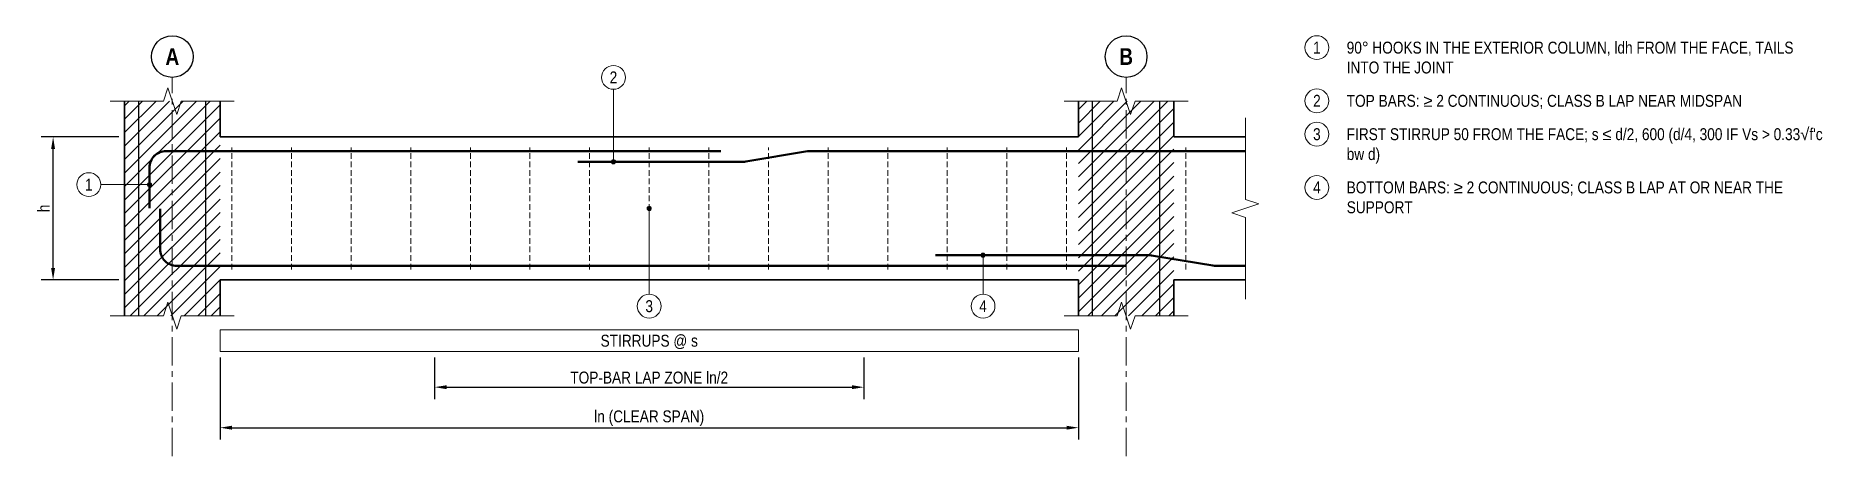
# Model space of a CAD drawing. Header units: millimetres. Extents: x -773 to 6719, y -740 to 1025.
import ezdxf
from ezdxf.enums import TextEntityAlignment as Align

# ---------------------------------------------------------------- set-up
doc = ezdxf.new("R2010")
doc.units = ezdxf.units.MM
doc.header["$LTSCALE"] = 3.75
doc.linetypes.add('CENTER', pattern=[50.8, 31.75, -6.35, 6.35, -6.35])
doc.linetypes.add('HIDDEN', pattern=[9.525, 6.35, -3.175])
for name, color, linetype, lineweight in [('S-ANNO', 3, 'Continuous', 18), ('S-BREAK', 8, 'Continuous', 18), ('S-CENT', 3, 'CENTER', 18), ('S-CONC', 4, 'Continuous', 35), ('S-DIMS', 2, 'Continuous', 18), ('S-HATCH', 9, 'Continuous', 13), ('S-REBR', 1, 'Continuous', 50), ('S-REBR-NF', 252, 'Continuous', 25), ('S-STIR-ELEV', 8, 'HIDDEN', 18), ('S-SYMB', 6, 'Continuous', 25), ('S-TEXT', 7, 'Continuous', 18), ('S-ZONE', 8, 'Continuous', 18)]:
    doc.layers.add(name, color=color, linetype=linetype, lineweight=lineweight)
doc.styles.add('AN', font='ARIALN_0.TTF')
doc.styles.add('ANB', font='ARIALNB_0.TTF')
doc.dimstyles.new('EIT-25', dxfattribs={"dimscale": 25, "dimtxt": 2, "dimasz": 2, "dimexe": 2, "dimexo": 1, "dimgap": 0.6, "dimtad": 1, "dimdec": 0, "dimtxsty": 'AN', "dimcen": 2.5, "dimclrd": 2, "dimclre": 8, "dimclrt": 7, "dimazin": 3, "dimtfac": 1, "dimtmove": 1, "dimatfit": 3, "dimlwd": -1, "dimlwe": -1, "dimarcsym": 0})

msp = doc.modelspace()

# ---------------------------------------------------------------- hatches: boundary and pattern name
at = {"layer": 'S-ANNO'}
h = msp.add_hatch(color=256, dxfattribs=at)
h.dxf.hatch_style = 1
edge = h.paths.add_edge_path()
edge.add_arc((1650, 496), 8.75, 0, 360)
h = msp.add_hatch(color=256, dxfattribs=at)
h.dxf.hatch_style = 1
edge = h.paths.add_edge_path()
edge.add_arc((-296, 400), 8.75, 0, 360)
h = msp.add_hatch(color=256, dxfattribs=at)
h.dxf.hatch_style = 1
edge = h.paths.add_edge_path()
edge.add_arc((1800, 300), 8.75, 0, 360)
h = msp.add_hatch(color=256, dxfattribs=at)
h.dxf.hatch_style = 1
edge = h.paths.add_edge_path()
edge.add_arc((3200, 104), 8.75, 0, 360)
at = {"layer": 'S-HATCH'}
h = msp.add_hatch(dxfattribs=at)
h.set_pattern_fill('ANSI31', color=256, scale=12.598)
h.paths.add_polyline_path([(-400, -150), (0, -150), (0, 750), (-400, 750)])
h = msp.add_hatch(dxfattribs=at)
h.set_pattern_fill('ANSI31', color=256, scale=12.5984)
h.paths.add_polyline_path([(3600, -150), (4000, -150), (4000, 750), (3600, 750)])

# ---------------------------------------------------------------- linework, layer by layer
at = {"layer": 'S-ANNO'}
for p, q in [((1650, 800), (1650, 496)), ((-500, 400), (-296, 400)), ((1800, -60), (1800, 300)), ((3200, -60), (3200, 104))]:
    msp.add_line(p, q, dxfattribs=at)
for centre, radius in [((4600, 975), 50), ((1650, 850), 50), ((4600, 751.7), 50), ((4600, 611.7), 50), ((-550, 400), 50), ((1650, 496), 8.75), ((-296, 400), 8.75), ((4600, 388.3), 50), ((1800, 300), 8.75), ((3200, 104), 8.75), ((1800, -110), 50), ((3200, -110), 50)]:
    msp.add_circle(centre, radius, dxfattribs=at)
at = {"layer": 'S-BREAK', "flags": 128}
for points in [[(-460, 750), (-237.5, 750), (-218.8, 806.2), (-181.2, 693.8), (-162.5, 750), (60, 750)], [(3540, 750), (3762.5, 750), (3781.2, 806.2), (3818.8, 693.8), (3837.5, 750), (4060, 750)], [(4300, -80), (4300, 262.5), (4243.8, 281.2), (4356.2, 318.8), (4300, 337.5), (4300, 680)], [(-460, -150), (-237.5, -150), (-218.8, -93.8), (-181.2, -206.2), (-162.5, -150), (60, -150)], [(3540, -150), (3762.5, -150), (3781.2, -93.8), (3818.8, -206.2), (3837.5, -150), (4060, -150)]]:
    msp.add_lwpolyline(points, dxfattribs=at)
at = {"layer": 'S-CENT'}
for p, q in [((-200, -740), (-200, 850)), ((3800, -740), (3800, 850))]:
    msp.add_line(p, q, dxfattribs=at)
at = {"layer": 'S-CONC'}
for p, q in [((-400, -150), (-400, 750)), ((0, 600), (0, 750)), ((3600, 600), (3600, 750)), ((4000, 600), (4000, 750)), ((0, 600), (3600, 600)), ((4000, 600), (4300, 600)), ((0, -150), (0, 0)), ((0, 0), (3600, 0)), ((3600, -150), (3600, 0)), ((4000, -150), (4000, 0)), ((4000, 0), (4300, 0))]:
    msp.add_line(p, q, dxfattribs=at)
at = {"layer": 'S-REBR', "flags": 128}
for points in [[(-296, 301), (-296, 471, -0.414214), (-226, 541), (2100, 541)], [(1500, 496), (2194.2, 496, 0.041311), (2205.7, 497), (2464.3, 540, -0.041311), (2475.8, 541), (4300, 541)], [(-251, 299), (-251, 129, 0.414214), (-181, 59), (3800, 59)], [(3000, 104), (3894.2, 104, -0.041311), (3905.7, 103), (4164.3, 60, 0.041311), (4175.8, 59), (4300, 59)]]:
    msp.add_lwpolyline(points, format="xyb", dxfattribs=at)
at = {"layer": 'S-REBR-NF', "flags": 128}
for points in [[(-341, -150), (-341, 750)], [(-59, -150), (-59, 750)], [(3659, -150), (3659, 750)], [(3941, -150), (3941, 750)]]:
    msp.add_lwpolyline(points, dxfattribs=at)
at = {"layer": 'S-STIR-ELEV'}
for p, q in [((50, 44.5), (50, 555.5)), ((300, 44.5), (300, 555.5)), ((550, 44.5), (550, 555.5)), ((800, 44.5), (800, 555.5)), ((1050, 44.5), (1050, 555.5)), ((1300, 44.5), (1300, 555.5)), ((1550, 44.5), (1550, 555.5)), ((1800, 44.5), (1800, 555.5)), ((2050, 44.5), (2050, 555.5)), ((2300, 44.5), (2300, 555.5)), ((2550, 44.5), (2550, 555.5)), ((2800, 44.5), (2800, 555.5)), ((3050, 44.5), (3050, 555.5)), ((3300, 44.5), (3300, 555.5)), ((3550, 44.5), (3550, 555.5)), ((4050, 44.5), (4050, 555.5))]:
    msp.add_line(p, q, dxfattribs=at)
at = {"layer": 'S-SYMB'}
for centre in [(-200, 937.5), (3800, 937.5)]:
    msp.add_circle(centre, 87.5, dxfattribs=at)
at = {"layer": 'S-ZONE', "flags": 128}
msp.add_lwpolyline([(0, -210), (3600, -210), (3600, -300), (0, -300)], close=True, dxfattribs=at)

# ---------------------------------------------------------------- texts
at = {"layer": 'S-TEXT'}
for s, height, style, p in [('1', 50, 'AN', (4600, 975)), ('A', 70, 'ANB', (-200, 937.5)), ('B', 70, 'ANB', (3800, 937.5)), ('2', 50, 'AN', (1650, 850)), ('2', 50, 'AN', (4600, 751.7)), ('3', 50, 'AN', (4600, 611.7)), ('1', 50, 'AN', (-550, 400)), ('4', 50, 'AN', (4600, 388.3)), ('3', 50, 'AN', (1800, -110)), ('4', 50, 'AN', (3200, -110)), ('STIRRUPS @ s', 50, 'AN', (1800, -255))]:
    msp.add_text(s, height=height, dxfattribs=dict(at, style=style)).set_placement(p, align=Align.MIDDLE_CENTER)
at = {"layer": 'S-TEXT', "style": 'AN'}
for s, p in [('90° HOOKS IN THE EXTERIOR COLUMN, ldh FROM THE FACE, TAILS', (4725, 975)), ('INTO THE JOINT', (4725, 891.7)), ('TOP BARS: ≥ 2 CONTINUOUS; CLASS B LAP NEAR MIDSPAN', (4725, 751.7)), ("FIRST STIRRUP 50 FROM THE FACE; s ≤ d/2, 600 (d/4, 300 IF Vs > 0.33√f'c", (4725, 611.7)), ('bw d)', (4725, 528.3)), ('BOTTOM BARS: ≥ 2 CONTINUOUS; CLASS B LAP AT OR NEAR THE', (4725, 388.3)), ('SUPPORT', (4725, 305))]:
    msp.add_text(s, height=50, dxfattribs=at).set_placement(p, align=Align.MIDDLE_LEFT)

# ---------------------------------------------------------------- dimensions: what is measured, and where the dimension line sits
at = {"layer": 'S-DIMS'}
msp.add_linear_dim(base=(-700, 0), p1=(-400, 0), p2=(-400, 600), angle=90, text='h', dimstyle='EIT-25', dxfattribs=at).render()
for base, p1, p2, text in [((900, -450), (900, -300), (2700, -300), 'TOP-BAR LAP ZONE ln/2'), ((0, -620), (0, -300), (3600, -300), 'ln (CLEAR SPAN)')]:
    msp.add_linear_dim(base=base, p1=p1, p2=p2, text=text, dimstyle='EIT-25', dxfattribs=at).render()

doc.saveas('drawing.dxf')
